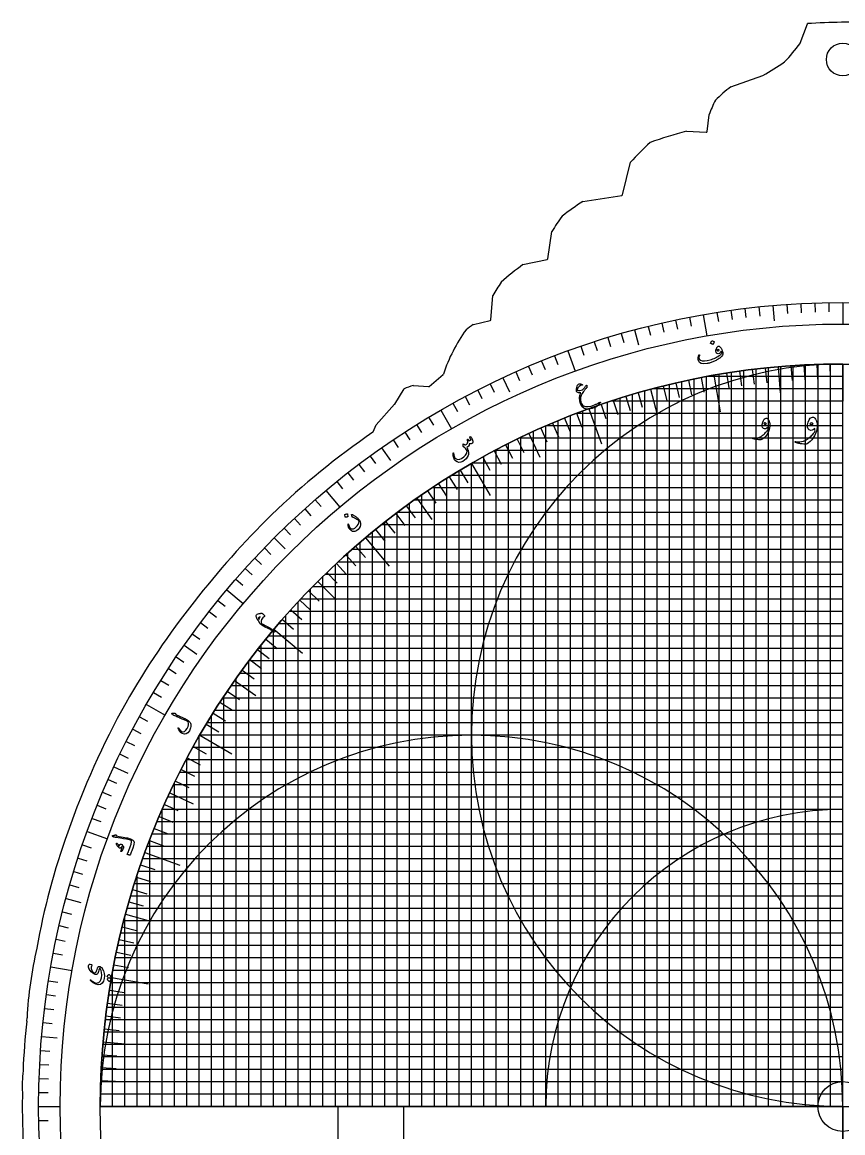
# Model space of a CAD drawing. Header units: millimetres. Extents: x -150 to 150, y -150 to 198.
# Drawn here: x -150 to 0, y -4.8 to 198.2 of the extents above; entities that cross this region are included whole.
import ezdxf

# ---------------------------------------------------------------- set-up
doc = ezdxf.new("R2010")
doc.units = ezdxf.units.MM
for name, color, linetype in [('CUT_INNER', 6, 'Continuous'), ('CUT_OUTER', 1, 'Continuous'), ('ENGRAVE', 7, 'Continuous'), ('ENGRAVE_FINE', 8, 'Continuous'), ('TEXT', 5, 'Continuous')]:
    doc.layers.add(name, color=color, linetype=linetype)

msp = doc.modelspace()

# ---------------------------------------------------------------- linework, layer by layer
at = {"layer": 'CUT_INNER'}
for centre, radius in [((0, 191.4179), 3), ((0, 0), 4.55)]:
    msp.add_circle(centre, radius, dxfattribs=at)
at = {"layer": 'CUT_OUTER'}
for points in [[(-7.7989, 194.3803), (-7.7904, 194.3951), (-7.7836, 194.4108), (-6.4708, 197.9755), (-6.4694, 197.9788)], [(-10.6365, 190.9794), (-10.6244, 190.9899)], [(-20.4614, 186.4454), (-20.4582, 186.4467), (-14.6146, 188.5206), (-14.5999, 188.5268)], [(-24.7936, 178.2658), (-24.4324, 181.3374), (-24.4318, 181.341)], [(-28.5915, 178.3154), (-28.5882, 178.3153), (-24.9501, 178.1335)], [(-40.2899, 166.6893), (-38.8028, 172.6392), (-38.8019, 172.6424)], [(-47.4989, 165.4574), (-47.4956, 165.458), (-40.412, 166.5775)], [(-53.9126, 154.974), (-53.1711, 159.9709), (-53.1703, 159.9749)], [(-58.4654, 153.9238), (-58.462, 153.9247), (-54.0304, 154.8491)], [(-64.317, 143.8236), (-63.9483, 148.249), (-63.9478, 148.2524)], [(-67.5404, 142.9588), (-67.5369, 142.9598), (-64.4321, 143.69)], [(-75.624, 131.6544), (-73.05, 133.8606)], [(-85.8656, 123.33), (-85.3156, 124.6147), (-85.3138, 124.6184), (-85.3113, 124.6216), (-81.9202, 128.3892), (-81.9111, 128.4004), (-81.9031, 128.4124), (-80.2115, 131.2317), (-80.2094, 131.2348)], [(-78.507, 131.8033), (-78.5034, 131.8033), (-75.7316, 131.6186)], [(-149.1847, 15.6182), (-149.1226, 16.1942)]]:
    msp.add_lwpolyline(points, dxfattribs=at)
for centre, radius, start, end in [((1.6532, 73.7217), 124.5223, 87.995395, 93.740041), ((-40.6512, 218.8857), 40.9852, 317.107009, 323.279755), ((-35.5354, 226.7869), 43.6135, 298.68696, 304.812917), ((5.5098, 153.6153), 41.8606, 128.346831, 133.486195), ((3.6613, 170.8672), 29.982, 154.050136, 159.553471), ((-10.2912, 108.5378), 72.1374, 104.695736, 110.207838), ((-24.9426, 178.2833), 0.15, 267.138728, 353.293266), ((2.818, 134.6146), 56.3767, 132.417234, 137.582289), ((-40.4355, 166.7257), 0.15, 278.980612, 345.967099), ((-21.0172, 123.5864), 49.5425, 122.311718, 127.651168), ((-26.513, 144.2613), 30.944, 143.167886, 149.482087), ((-54.061, 154.996), 0.15, 281.782659, 351.558997), ((-32.0702, 117.2469), 45.1874, 125.741369, 132.221023), ((-37.0074, 133.377), 30.7745, 145.718916, 151.094323), ((-58.2439, 128.5495), 17.148, 122.829056, 128.270195), ((-64.4664, 143.8361), 0.15, 283.234559, 355.237926), ((-44.1245, 124.2374), 30.4637, 144.304278, 161.481186), ((-73.1476, 133.9745), 0.15, 310.601295, 335.853108), ((-73.7541, 114.7367), 17.716, 105.562095, 111.369192), ((-75.7216, 131.7682), 0.15, 266.187936, 310.601295), ((-3.4617, 3.3979), 145.4902, 124.520907, 133.934673), ((-86.0035, 123.389), 0.15, 307.56724, 336.824907), ((9.5377, -7.8488), 162.6163, 134.483599, 141.9911), ((-1.4817, -0.0463), 149.1306, 141.746038, 150.336435), ((-3.7505, 2.5257), 145.8905, 150.773165, 160.957604), ((-26.6422, 7.9716), 122.4967, 159.871965, 170.140407), ((-77.0989, 12.5708), 72.1148, 166.874296, 177.119944), ((-0.148, 0.0132), 149.8514, 174.022566, 177.523568), ((0.0002, -0.0002), 149.9998, 179.017762, 3.164151), ((-124.0747, 3.7509), 25.9297, 173.940543, 182.607763)]:
    msp.add_arc(centre, radius, start, end, dxfattribs=at)
at = {"layer": 'ENGRAVE'}
for points in [[(-12.8119, 146.4406), (-12.5668, 143.6388)], [(0, 147), (0, 143.0625)], [(-25.5263, 144.7667), (-24.8425, 140.8891)], [(-38.0464, 141.9911), (-37.3185, 139.2744)], [(-50.277, 138.1348), (-48.9303, 134.4348)], [(-11.8314, 135.2334), (-11.4173, 130.5003)], [(-11.3125, 0), (-11.3125, 135.2778)], [(0, -135.75), (0, 135.75)], [(0, 0), (0, 135.75)], [(0, 135.75), (0, 128.9625)], [(0, 0), (0, 135.75)], [(-62.1249, 133.2272), (-60.9363, 130.6783)], [(-23.5727, 133.6877), (-22.3941, 127.0033)], [(-22.625, 0), (-22.625, 133.8513)], [(-35.1347, 131.1244), (-33.905, 126.5351)], [(-33.9375, 0), (-33.9375, 131.4394)], [(-45.25, 0), (-45.25, 127.9863)], [(-73.5, 127.3057), (-71.5312, 123.8958)], [(-46.4292, 127.5633), (-44.1078, 121.1851)], [(0, 124.4375), (-54.2528, 124.4375)], [(-57.3704, 123.0313), (-55.3625, 118.7252)], [(-56.5625, 0), (-56.5625, 123.4048)], [(-84.3157, 120.4154), (-82.7026, 118.1115)], [(-67.875, 0), (-67.875, 117.5629)], [(-67.875, 117.5629), (-64.4813, 111.6848)], [(-94.4898, 112.6085), (-91.9588, 109.5922)], [(0, 113.125), (-75.0386, 113.125)], [(-79.1875, 0), (-79.1875, 110.2606)], [(-77.863, 111.1999), (-75.1378, 107.3079)], [(-103.9447, 103.9447), (-101.956, 101.956)], [(-87.2584, 103.9905), (-82.8955, 98.791)], [(0, 101.8125), (-89.7902, 101.8125)], [(-90.5, 0), (-90.5, 101.1821)], [(-95.9897, 95.9897), (-92.6301, 92.6301)], [(-112.6085, 94.4898), (-109.5922, 91.9588)], [(-101.8125, 0), (-101.8125, 89.7902)], [(0, 90.5), (-101.1821, 90.5)], [(-103.9905, 87.2584), (-98.791, 82.8955)], [(-120.4154, 84.3157), (-118.1115, 82.7026)], [(-111.1999, 77.863), (-107.3079, 75.1378)], [(0, 79.1875), (-110.2606, 79.1875)], [(-127.3057, 73.5), (-123.8958, 71.5312)], [(-113.125, 0), (-113.125, 75.0386)], [(0, 67.875), (-117.5629, 67.875)], [(-117.5629, 67.875), (-111.6848, 64.4812)], [(-133.2272, 62.1249), (-130.6783, 60.9363)], [(-123.0313, 57.3704), (-118.7252, 55.3625)], [(0, 56.5625), (-123.4048, 56.5625)], [(-124.4375, 0), (-124.4375, 54.2528)], [(-138.1348, 50.277), (-134.4348, 48.9303)], [(0, 45.25), (-127.9863, 45.25)], [(-127.5633, 46.4292), (-121.1851, 44.1078)], [(-141.9911, 38.0464), (-139.2744, 37.3185)], [(-131.1244, 35.1347), (-126.5351, 33.905)], [(0, 33.9375), (-131.4394, 33.9375)], [(-144.7667, 25.5263), (-140.8891, 24.8425)], [(0, 22.625), (-133.8513, 22.625)], [(-133.6877, 23.5727), (-127.0033, 22.3941)], [(-146.4406, 12.8119), (-143.6388, 12.5668)], [(0, 11.3125), (-135.2778, 11.3125)], [(-135.2334, 11.8314), (-130.5003, 11.4173)], [(-147, 0), (-143.0625, 0)], [(-135.75, 0), (135.75, 0)], [(0, 0), (-135.75, 0)], [(-135.75, 0), (-128.9625, 0)], [(-92.31, 0), (-92.31, -92.31), (92.31, -92.31), (92.31, 0)], [(-92.31, 0), (-80.3097, 0)], [(-80.3097, 0), (-80.3097, -80.3097), (80.3097, -80.3097), (80.3097, 0)], [(0, 0), (0, -92.31)], [(0, 0), (135.75, 0)]]:
    msp.add_lwpolyline(points, dxfattribs=at)
for radius in [147, 147, 143.0625, 135.75, 135.75]:
    msp.add_circle((0, 0), radius, dxfattribs=at)
for centre, radius, start, end in [((0, 0), 135.75, 90, 180), ((0, 67.875), 67.875, 90, 270), ((0, 67.875), 67.875, 270, 90), ((-67.875, 0), 67.875, 0, 180), ((0, 0), 54.3112, 90, 180)]:
    msp.add_arc(centre, radius, start, end, dxfattribs=at)
at = {"layer": 'ENGRAVE_FINE'}
for points in [[(-10.2542, 146.6419), (-10.1365, 144.9585)], [(-7.6934, 146.7985), (-7.6051, 145.1134)], [(-5.1302, 146.9105), (-5.0713, 145.224)], [(-2.5655, 146.9776), (-2.5361, 145.2904)], [(-28.0489, 144.2992), (-27.7269, 142.6427)], [(-22.9959, 145.1902), (-22.7319, 143.5235)], [(-20.4584, 145.5694), (-20.2236, 143.8983)], [(-17.9148, 145.9043), (-17.7091, 144.2294)], [(-15.3657, 146.1947), (-15.1893, 144.5165)], [(-35.5625, 142.6335), (-35.1543, 140.9961)], [(-33.0678, 143.2324), (-32.6882, 141.5882)], [(-30.563, 143.7877), (-30.2122, 142.1371)], [(-42.9786, 140.5768), (-42.4853, 138.963)], [(-40.5187, 141.3055), (-40.0536, 139.6833)], [(-47.8585, 138.9912), (-47.3091, 137.3957)], [(-45.4255, 139.8053), (-44.904, 138.2004)], [(-55.0672, 136.296), (-54.435, 134.7314)], [(-52.6801, 137.2363), (-52.0753, 135.6609)], [(-59.7903, 134.2912), (-59.1039, 132.7496)], [(-57.4375, 135.3142), (-56.7781, 133.7609)], [(-21.236, 134.0787), (-20.8113, 131.3971)], [(-20.3625, 0), (-20.3625, 134.2141)], [(-18.8927, 134.4289), (-18.5149, 131.7403)], [(-18.1, 0), (-18.1, 134.5379)], [(-16.5438, 134.7381), (-16.2129, 132.0434)], [(-15.8375, 0), (-15.8375, 134.823)], [(-14.1897, 135.0063), (-13.9059, 132.3062)], [(-13.575, 0), (-13.575, 135.0695)], [(-9.4694, 135.4193), (-9.2801, 132.7109)], [(-9.05, 0), (-9.05, 135.448)], [(-7.1046, 135.564), (-6.9625, 132.8527)], [(-6.7875, 0), (-6.7875, 135.5802)], [(-4.7376, 135.6673), (-4.6429, 132.954)], [(-4.525, 0), (-4.525, 135.6746)], [(-2.3692, 135.7293), (-2.3218, 133.0147)], [(-2.2625, 0), (-2.2625, 135.7311)], [(-64.4406, 132.1227), (-63.7008, 130.606)], [(-31.675, 0), (-31.675, 132.0029)], [(-30.5371, 132.2707), (-29.9264, 129.6253)], [(-29.4125, 0), (-29.4125, 132.5253)], [(-28.224, 132.7835), (-27.6595, 130.1279)], [(-27.15, 0), (-27.15, 133.0073)], [(-25.9023, 133.2559), (-25.3843, 130.5908)], [(-24.8875, 0), (-24.8875, 133.4491)], [(0, 133.4875), (-24.681, 133.4875)], [(-66.7366, 130.978), (-65.9705, 129.4744)], [(-38.4625, 0), (-38.4625, 130.1872)], [(-37.4178, 130.4913), (-36.6694, 127.8814)], [(-36.2, 0), (-36.2, 130.8343)], [(0, 131.225), (-34.7572, 131.225)], [(-32.8409, 131.7176), (-32.1841, 129.0833)], [(-71.267, 128.5691), (-70.4489, 127.0932)], [(-69.0123, 129.7933), (-68.2201, 128.3033)], [(-44.1959, 128.3541), (-43.312, 125.7871)], [(-42.9875, 0), (-42.9875, 128.7639)], [(0, 128.9625), (-42.3879, 128.9625)], [(-41.9491, 129.1059), (-41.1101, 126.5238)], [(-40.725, 0), (-40.725, 129.4972)], [(-39.6895, 129.8184), (-38.8957, 127.222)], [(-75.7106, 126.0036), (-74.8415, 124.5571)], [(-49.775, 0), (-49.775, 126.2953)], [(0, 126.7), (-48.7357, 126.7)], [(-48.6484, 126.7335), (-47.6755, 124.1989)], [(-47.5125, 0), (-47.5125, 127.1638)], [(-77.8981, 124.6631), (-77.0039, 123.232)], [(-55.2145, 124.0138), (-54.1102, 121.5335)], [(-54.3, 0), (-54.3, 124.4169)], [(-53.0418, 124.9585), (-51.9809, 122.4594)], [(-52.0375, 0), (-52.0375, 125.3801)], [(-50.8528, 125.8652), (-49.8358, 123.3479)], [(-82.2014, 121.8685), (-81.2577, 120.4695)], [(-80.0619, 123.2846), (-79.1429, 121.8693)], [(-59.5089, 122.0113), (-58.3187, 119.5711)], [(0, 122.175), (-59.1721, 122.175)], [(-58.825, 0), (-58.825, 122.3425)], [(-63.7308, 119.8601), (-62.4561, 117.4629)], [(0, 119.9125), (-63.6322, 119.9125)], [(-63.35, 0), (-63.35, 120.0618)], [(-61.6292, 120.9541), (-60.3966, 118.5351)], [(-61.0875, 0), (-61.0875, 121.2286)], [(-86.4044, 118.9255), (-85.4125, 117.5603)], [(-65.8129, 118.7296), (-64.4966, 116.355)], [(-65.6125, 0), (-65.6125, 118.8405)], [(-90.5022, 115.8376), (-89.4633, 114.5078)], [(-88.4668, 117.3994), (-87.4512, 116.0517)], [(-70.1375, 0), (-70.1375, 116.2273)], [(-69.9164, 116.3605), (-68.5181, 114.0333)], [(0, 117.65), (-67.724, 117.65)], [(-92.5101, 114.2405), (-91.4481, 112.929)], [(-73.9347, 113.8495), (-72.4561, 111.5725)], [(-72.4, 0), (-72.4, 114.8316)], [(-71.9365, 115.1225), (-70.4978, 112.8201)], [(0, 115.3875), (-71.5107, 115.3875)], [(-76.925, 0), (-76.925, 111.8508)], [(-75.9104, 112.5419), (-74.3922, 110.291)], [(-74.6625, 0), (-74.6625, 113.3736)], [(-96.4407, 110.9423), (-95.3336, 109.6687)], [(-79.7918, 109.8241), (-78.196, 107.6276)], [(0, 110.8625), (-78.3426, 110.8625)], [(-98.3622, 109.2423), (-97.233, 107.9882)], [(-81.6964, 108.4148), (-80.0625, 106.2465)], [(-81.45, 0), (-81.45, 108.6)], [(0, 108.6), (-81.45, 108.6)], [(-102.1148, 105.743), (-100.9425, 104.5291)], [(-100.2538, 107.509), (-99.1029, 106.2748)], [(0, 106.3375), (-84.3825, 106.3375)], [(-83.7125, 0), (-83.7125, 106.8657)], [(-83.576, 106.9725), (-81.9045, 104.833)], [(0, 104.075), (-87.1577, 104.075)], [(-85.975, 0), (-85.975, 105.0541)], [(-85.4302, 105.4976), (-83.7216, 103.3876)], [(-105.743, 102.1148), (-104.5291, 100.9425)], [(-89.06, 102.4518), (-87.2788, 100.4028)], [(-88.2375, 0), (-88.2375, 103.1611)], [(-107.509, 100.2538), (-106.2748, 99.1029)], [(0, 99.55), (-92.2923, 99.55)], [(-90.8345, 100.8819), (-89.0178, 98.8643)], [(-109.2423, 98.3622), (-107.9882, 97.233)], [(-94.2999, 97.6504), (-92.4139, 95.6974)], [(-92.7625, 0), (-92.7625, 99.112)], [(-92.5813, 99.2813), (-90.7297, 97.2956)], [(-110.9423, 96.4407), (-109.6687, 95.3336)], [(-95.025, 0), (-95.025, 96.9449)], [(0, 97.2875), (-94.6742, 97.2875)], [(-97.6504, 94.2999), (-95.6974, 92.4139)], [(-97.2875, 0), (-97.2875, 94.6742)], [(0, 95.025), (-96.9449, 95.025)], [(-114.2405, 92.5101), (-112.929, 91.4481)], [(-99.55, 0), (-99.55, 92.2923)], [(-99.2813, 92.5813), (-97.2956, 90.7297)], [(0, 92.7625), (-99.112, 92.7625)], [(-115.8376, 90.5022), (-114.5078, 89.4633)], [(-100.8819, 90.8345), (-98.8643, 89.0178)], [(-117.3994, 88.4668), (-116.0517, 87.4512)], [(0, 88.2375), (-103.1611, 88.2375)], [(-102.4518, 89.06), (-100.4028, 87.2788)], [(-118.9255, 86.4044), (-117.5603, 85.4125)], [(-105.4976, 85.4302), (-103.3876, 83.7216)], [(0, 85.975), (-105.0541, 85.975)], [(-104.075, 0), (-104.075, 87.1577)], [(-106.9725, 83.576), (-104.833, 81.9045)], [(0, 83.7125), (-106.8657, 83.7125)], [(-106.3375, 0), (-106.3375, 84.3825)], [(-121.8685, 82.2014), (-120.4695, 81.2577)], [(0, 81.45), (-108.6, 81.45)], [(-108.6, 0), (-108.6, 81.45)], [(-108.4148, 81.6964), (-106.2465, 80.0625)], [(-123.2846, 80.0619), (-121.8693, 79.1429)], [(-109.8241, 79.7918), (-107.6276, 78.196)], [(-124.6631, 77.8981), (-123.232, 77.0039)], [(-110.8625, 0), (-110.8625, 78.3426)], [(-126.0036, 75.7106), (-124.5571, 74.8415)], [(-112.5419, 75.9104), (-110.291, 74.3922)], [(0, 76.925), (-111.8508, 76.925)], [(-113.8495, 73.9347), (-111.5725, 72.4561)], [(0, 74.6625), (-113.3736, 74.6625)], [(-128.5691, 71.267), (-127.0932, 70.4489)], [(-115.3875, 0), (-115.3875, 71.5107)], [(-115.1225, 71.9365), (-112.8201, 70.4978)], [(0, 72.4), (-114.8316, 72.4)], [(-116.3605, 69.9164), (-114.0333, 68.5181)], [(0, 70.1375), (-116.2273, 70.1375)], [(-129.7933, 69.0123), (-128.3033, 68.2201)], [(-117.65, 0), (-117.65, 67.724)], [(-130.978, 66.7366), (-129.4744, 65.9705)], [(0, 65.6125), (-118.8405, 65.6125)], [(-118.7296, 65.8129), (-116.355, 64.4966)], [(-132.1227, 64.4406), (-130.606, 63.7008)], [(0, 63.35), (-120.0618, 63.35)], [(-119.9125, 0), (-119.9125, 63.6322)], [(-119.8601, 63.7308), (-117.4629, 62.4561)], [(0, 61.0875), (-121.2286, 61.0875)], [(-120.9541, 61.6292), (-118.5351, 60.3966)], [(-134.2912, 59.7903), (-132.7496, 59.1039)], [(-122.175, 0), (-122.175, 59.1721)], [(-122.0113, 59.5089), (-119.5711, 58.3187)], [(-135.3142, 57.4375), (-133.7609, 56.7781)], [(0, 58.825), (-122.3425, 58.825)], [(-136.296, 55.0672), (-134.7314, 54.435)], [(-124.0138, 55.2145), (-121.5335, 54.1102)], [(-124.9585, 53.0418), (-122.4594, 51.9809)], [(0, 54.3), (-124.4169, 54.3)], [(-137.2363, 52.6801), (-135.6609, 52.0753)], [(-125.8652, 50.8528), (-123.3479, 49.8358)], [(0, 52.0375), (-125.3801, 52.0375)], [(-126.7, 0), (-126.7, 48.7357)], [(0, 49.775), (-126.2953, 49.775)], [(-138.9912, 47.8585), (-137.3957, 47.3091)], [(0, 47.5125), (-127.1638, 47.5125)], [(-126.7335, 48.6484), (-124.1989, 47.6755)], [(-139.8053, 45.4255), (-138.2004, 44.904)], [(-140.5768, 42.9786), (-138.963, 42.4853)], [(0, 42.9875), (-128.7639, 42.9875)], [(-128.3541, 44.1959), (-125.7871, 43.312)], [(0, 40.725), (-129.4972, 40.725)], [(-129.1059, 41.9491), (-126.5238, 41.1101)], [(-128.9625, 0), (-128.9625, 42.3879)], [(-141.3055, 40.5187), (-139.6833, 40.0536)], [(-129.8184, 39.6895), (-127.222, 38.8957)], [(-130.4913, 37.4178), (-127.8814, 36.6694)], [(0, 38.4625), (-130.1872, 38.4625)], [(-142.6335, 35.5625), (-140.9961, 35.1543)], [(-131.225, 0), (-131.225, 34.7572)], [(0, 36.2), (-130.8343, 36.2)], [(-143.2324, 33.0678), (-141.5882, 32.6882)], [(-131.7176, 32.8409), (-129.0833, 32.1841)], [(-143.7877, 30.563), (-142.1371, 30.2122)], [(-132.2707, 30.5371), (-129.6253, 29.9264)], [(0, 31.675), (-132.0029, 31.675)], [(0, 29.4125), (-132.5253, 29.4125)], [(-144.2992, 28.0489), (-142.6427, 27.7269)], [(0, 27.15), (-133.0073, 27.15)], [(-132.7835, 28.224), (-130.1279, 27.6595)], [(-133.4875, 0), (-133.4875, 24.681)], [(0, 24.8875), (-133.4491, 24.8875)], [(-133.2559, 25.9023), (-130.5908, 25.3843)], [(-145.1902, 22.9959), (-143.5235, 22.7319)], [(-145.5694, 20.4584), (-143.8983, 20.2236)], [(0, 20.3625), (-134.2141, 20.3625)], [(-134.0787, 21.236), (-131.3971, 20.8113)], [(-134.4289, 18.8927), (-131.7403, 18.5149)], [(-145.9043, 17.9148), (-144.2294, 17.7091)], [(-134.7381, 16.5438), (-132.0434, 16.2129)], [(0, 18.1), (-134.5379, 18.1)], [(-146.1947, 15.3657), (-144.5165, 15.1893)], [(0, 15.8375), (-134.823, 15.8375)], [(0, 13.575), (-135.0695, 13.575)], [(-135.0063, 14.1897), (-132.3062, 13.9059)], [(-146.6419, 10.2542), (-144.9585, 10.1365)], [(0, 9.05), (-135.448, 9.05)], [(-135.4193, 9.4694), (-132.7109, 9.2801)], [(-146.7985, 7.6934), (-145.1134, 7.6051)], [(0, 6.7875), (-135.5802, 6.7875)], [(-135.564, 7.1046), (-132.8527, 6.9625)], [(-146.9105, 5.1302), (-145.224, 5.0713)], [(0, 4.525), (-135.6746, 4.525)], [(-135.6673, 4.7376), (-132.954, 4.6429)], [(-146.9776, 2.5655), (-145.2904, 2.5361)], [(0, 2.2625), (-135.7311, 2.2625)], [(-135.7293, 2.3692), (-133.0147, 2.3218)], [(-146.9776, -2.5655), (-145.2904, -2.5361)]]:
    msp.add_lwpolyline(points, dxfattribs=at)
at = {"layer": 'TEXT'}
for points in [[(-22.8111, 138.9889), (-22.7044, 139.0143), (-22.5905, 138.9906), (-22.4693, 138.918), (-22.3411, 138.7963), (-22.2179, 138.6308), (-22.1116, 138.4269), (-22.0222, 138.1846), (-21.9496, 137.904), (-21.9301, 137.8011), (-21.9218, 137.704), (-21.9248, 137.6126), (-21.939, 137.527), (-22.0088, 137.3495), (-22.1262, 137.1718), (-22.2912, 136.9937), (-22.5036, 136.8151), (-22.6256, 136.7283), (-22.7524, 136.6442), (-22.8839, 136.563), (-23.0202, 136.4846), (-23.1617, 136.409), (-23.3087, 136.336), (-23.4611, 136.2657), (-23.619, 136.198), (-23.7781, 136.134), (-23.9342, 136.0749), (-24.0874, 136.0205), (-24.2376, 135.9709), (-24.3852, 135.9265), (-24.5307, 135.8874), (-24.674, 135.8537), (-24.8153, 135.8254), (-25.415, 135.7644), (-25.8785, 135.8379), (-26.2064, 136.0471), (-26.3988, 136.3932), (-26.4191, 136.4783), (-26.433, 136.5771), (-26.4406, 136.6894), (-26.4418, 136.8155), (-26.4313, 136.9562), (-26.406, 137.0956), (-26.3657, 137.2337), (-26.3105, 137.3705), (-26.3015, 137.3867), (-26.2897, 137.3993), (-26.2751, 137.4083), (-26.2577, 137.4137), (-26.2402, 137.4147), (-26.2252, 137.4103), (-26.2126, 137.4006), (-26.2025, 137.3857), (-26.1957, 137.3683), (-26.1932, 137.3516), (-26.195, 137.3354), (-26.201, 137.3197), (-26.2911, 137.0094), (-26.2927, 136.7587), (-26.2064, 136.5676), (-26.0324, 136.4361), (-25.6845, 136.3303), (-25.2696, 136.3066), (-24.7872, 136.3641), (-24.2363, 136.5023), (-23.9977, 136.5809), (-23.7607, 136.6712), (-23.5251, 136.7731), (-23.291, 136.8867), (-23.0586, 137.0119), (-22.8281, 137.1487), (-22.5995, 137.2971), (-22.3728, 137.4571), (-22.2538, 137.5536), (-22.1677, 137.6509), (-22.1147, 137.7489), (-22.0948, 137.8478), (-22.1239, 137.909), (-22.1629, 137.9631), (-22.2118, 138.0102), (-22.2707, 138.0501), (-22.2771, 138.0515), (-22.2839, 138.0466), (-22.2911, 138.0355), (-22.2986, 138.0181), (-22.3558, 137.8819), (-22.4273, 137.7749), (-22.5131, 137.6971), (-22.6131, 137.6484), (-22.805, 137.614), (-22.9625, 137.6455), (-23.0856, 137.7431), (-23.1745, 137.9067), (-23.1992, 138.0602), (-23.1792, 138.2563), (-23.1142, 138.4948), (-23.0038, 138.7759), (-22.966, 138.847), (-22.9212, 138.9062), (-22.8696, 138.9535), (-22.8111, 138.9889)], [(-23.9646, 139.9714), (-23.9589, 139.9793), (-23.95, 139.9849), (-23.938, 139.9883), (-23.9228, 139.9896), (-23.8096, 139.9656), (-23.7011, 139.9311), (-23.5971, 139.8861), (-23.4978, 139.8307), (-23.4875, 139.8215), (-23.482, 139.8114), (-23.4812, 139.8005), (-23.4852, 139.7889), (-23.6721, 139.3396), (-23.6799, 139.3283), (-23.6917, 139.3239), (-23.7075, 139.3264), (-23.7273, 139.3357), (-23.7443, 139.3438), (-23.7712, 139.3557), (-23.8077, 139.3715), (-23.854, 139.391), (-23.9108, 139.4143), (-23.9786, 139.4411), (-24.0576, 139.4715), (-24.1478, 139.5055), (-24.16, 139.5116), (-24.1668, 139.5187), (-24.1682, 139.5267), (-24.1642, 139.5356)], [(-22.6281, 138.2446), (-22.6122, 138.2719), (-22.6104, 138.2969), (-22.6228, 138.3196), (-22.6493, 138.3399), (-22.7504, 138.3831), (-22.8336, 138.3838), (-22.8987, 138.3421), (-22.9457, 138.2581), (-22.9496, 138.2341), (-22.948, 138.2138), (-22.9407, 138.1971), (-22.9279, 138.1842), (-22.8447, 138.1492), (-22.767, 138.1476), (-22.6949, 138.1794), (-22.6281, 138.2446)], [(-48.3622, 132.0254), (-48.2895, 132.0766), (-48.2012, 132.1074), (-48.0975, 132.1178), (-47.9784, 132.1077), (-47.9153, 132.0959), (-47.8563, 132.0821), (-47.8014, 132.0665), (-47.7505, 132.0491), (-47.7039, 132.0301), (-47.6615, 132.01), (-47.6235, 131.9886), (-47.5897, 131.966), (-47.5638, 131.9415), (-47.5633, 131.9208), (-47.5881, 131.904), (-47.6381, 131.8909), (-47.9527, 131.7999), (-48.213, 131.6299), (-48.4185, 131.3812), (-48.5688, 131.0541), (-48.5698, 131.0361), (-48.5634, 131.02), (-48.5499, 131.0059), (-48.529, 130.9937), (-48.2914, 130.9234), (-48.0561, 130.9053), (-47.8228, 130.9395), (-47.5913, 131.026), (-47.5525, 131.0494), (-47.5058, 131.0887), (-47.451, 131.1439), (-47.3882, 131.2149), (-47.2769, 131.3529), (-47.1783, 131.4747), (-47.0926, 131.5803), (-47.0197, 131.6696), (-46.9598, 131.7428), (-46.9128, 131.7998), (-46.8789, 131.8406), (-46.858, 131.8653), (-46.8247, 131.8905), (-46.8007, 131.8871), (-46.7861, 131.8552), (-46.781, 131.7949), (-46.785, 131.6303), (-46.795, 131.5052), (-46.8111, 131.4197), (-46.8333, 131.3737), (-46.9208, 131.2861), (-47.0114, 131.1884), (-47.1051, 131.0805), (-47.2019, 130.9623), (-47.3016, 130.834), (-47.4043, 130.6954), (-47.5098, 130.5466), (-47.6183, 130.3875), (-47.8165, 130.018), (-47.926, 129.6292), (-47.947, 129.2216), (-47.8801, 128.7952), (-47.8036, 128.5779), (-47.6952, 128.3898), (-47.5552, 128.2308), (-47.3835, 128.1008), (-47.0285, 127.9724), (-46.5731, 127.9623), (-46.0165, 128.0692), (-45.3576, 128.2918), (-45.2585, 128.334), (-45.1524, 128.3814), (-45.0394, 128.4341), (-44.9194, 128.4919), (-44.7928, 128.5551), (-44.66, 128.6238), (-44.521, 128.6982), (-44.3758, 128.778), (-44.3502, 128.7901), (-44.3299, 128.7953), (-44.3149, 128.7936), (-44.3053, 128.7851), (-44.3122, 128.7247), (-44.3844, 128.6117), (-44.5215, 128.446), (-44.7232, 128.2274), (-44.8483, 128.1023), (-44.9609, 128.0021), (-45.0612, 127.927), (-45.1493, 127.8769), (-45.4895, 127.7261), (-45.8051, 127.6089), (-46.0965, 127.5255), (-46.3638, 127.4762), (-46.9057, 127.4839), (-47.347, 127.6505), (-47.6881, 127.9772), (-47.9283, 128.465), (-48.0697, 129.0185), (-48.1128, 129.5369), (-48.0569, 130.0203), (-47.9015, 130.4685), (-48.1152, 130.483), (-48.2953, 130.511), (-48.4417, 130.5529), (-48.5542, 130.6086), (-48.5891, 130.6351), (-48.6181, 130.6673), (-48.6413, 130.7053), (-48.6586, 130.7491), (-48.6853, 130.8743), (-48.7, 130.9968), (-48.7027, 131.1164), (-48.6934, 131.2333), (-48.6453, 131.4794), (-48.574, 131.6935), (-48.4796, 131.8756), (-48.3622, 132.0254)], [(-6.3, 125.1249), (-6.1234, 125.535), (-5.9323, 125.8265), (-5.7266, 125.9995), (-5.5065, 126.054), (-5.3685, 126.0298), (-5.2355, 125.9572), (-5.1073, 125.8362), (-4.9839, 125.6669), (-4.9246, 125.5689), (-4.8726, 125.4685), (-4.8278, 125.3656), (-4.7903, 125.2604), (-4.7583, 125.1521), (-4.7298, 125.0402), (-4.705, 124.9247), (-4.6839, 124.8056), (-4.6639, 124.54), (-4.6815, 124.2273), (-4.7365, 123.8675), (-4.829, 123.4604), (-4.9657, 123.0388), (-5.1532, 122.6354), (-5.3915, 122.2501), (-5.6806, 121.883), (-5.9837, 121.563), (-6.254, 121.329), (-6.4917, 121.1808), (-6.6968, 121.1185), (-6.906, 121.1076), (-7.1468, 121.1136), (-7.419, 121.1366), (-7.7226, 121.1765), (-7.8765, 121.2016), (-8.019, 121.2285), (-8.1499, 121.2573), (-8.2694, 121.2878), (-8.3779, 121.319), (-8.4762, 121.3495), (-8.5642, 121.3795), (-8.6419, 121.4088), (-8.6879, 121.4342), (-8.7194, 121.462), (-8.7363, 121.4923), (-8.7387, 121.5249), (-8.7236, 121.5576), (-8.6976, 121.5781), (-8.6607, 121.5866), (-8.6129, 121.583), (-8.2397, 121.5467), (-7.875, 121.5443), (-7.5187, 121.5757), (-7.171, 121.641), (-7.0636, 121.6743), (-6.9448, 121.7257), (-6.8144, 121.7953), (-6.6726, 121.883), (-6.5193, 121.9888), (-6.3544, 122.1128), (-6.1781, 122.255), (-5.9903, 122.4152), (-5.8065, 122.581), (-5.6419, 122.7394), (-5.4968, 122.8906), (-5.371, 123.0346), (-5.2651, 123.1719), (-5.1798, 123.3031), (-5.1151, 123.4283), (-5.071, 123.5475), (-5.0964, 123.7277), (-5.1242, 123.862), (-5.1544, 123.9503), (-5.1871, 123.9927), (-5.3837, 123.761), (-5.6056, 123.637), (-5.853, 123.6207), (-6.1258, 123.712), (-6.3508, 123.9092), (-6.4548, 124.2104), (-6.4379, 124.6156), (-6.3, 125.1249)], [(-14.64, 125.1094), (-14.4987, 125.4375), (-14.3458, 125.6707), (-14.1813, 125.8091), (-14.0052, 125.8527), (-13.8948, 125.8333), (-13.7884, 125.7752), (-13.6858, 125.6785), (-13.5871, 125.543), (-13.5397, 125.4646), (-13.4981, 125.3843), (-13.4623, 125.302), (-13.4323, 125.2178), (-13.4066, 125.1312), (-13.3839, 125.0417), (-13.364, 124.9493), (-13.3471, 124.854), (-13.3311, 124.6415), (-13.3452, 124.3914), (-13.3892, 124.1035), (-13.4632, 123.7778), (-13.5726, 123.4406), (-13.7226, 123.1178), (-13.9132, 122.8096), (-14.1445, 122.5159), (-14.3869, 122.2599), (-14.6032, 122.0727), (-14.7934, 121.9541), (-14.9574, 121.9043), (-15.1248, 121.8956), (-15.3174, 121.9004), (-15.5352, 121.9188), (-15.7781, 121.9507), (-15.9012, 121.9708), (-16.0152, 121.9923), (-16.1199, 122.0153), (-16.2155, 122.0398), (-16.3023, 122.0647), (-16.381, 122.0891), (-16.4514, 122.1131), (-16.5135, 122.1365), (-16.5503, 122.1569), (-16.5755, 122.1791), (-16.589, 122.2033), (-16.591, 122.2294), (-16.5789, 122.2556), (-16.5581, 122.272), (-16.5285, 122.2788), (-16.4903, 122.2759), (-16.1918, 122.2469), (-15.9, 122.2449), (-15.615, 122.2701), (-15.3368, 122.3223), (-15.2509, 122.349), (-15.1558, 122.3901), (-15.0515, 122.4457), (-14.9381, 122.5159), (-14.8154, 122.6006), (-14.6835, 122.6998), (-14.5425, 122.8135), (-14.3923, 122.9417), (-14.2452, 123.0743), (-14.1135, 123.201), (-13.9974, 123.322), (-13.8968, 123.4372), (-13.8121, 123.547), (-13.7439, 123.652), (-13.6921, 123.7522), (-13.6568, 123.8475), (-13.6771, 123.9917), (-13.6994, 124.0991), (-13.7235, 124.1698), (-13.7497, 124.2036), (-13.9069, 124.0183), (-14.0845, 123.9191), (-14.2824, 123.906), (-14.5006, 123.9791), (-14.6806, 124.1369), (-14.7639, 124.3778), (-14.7503, 124.702), (-14.64, 125.1094)], [(-13.9355, 124.823), (-14.0497, 124.9614), (-14.1677, 125.0127), (-14.2897, 124.9769), (-14.4155, 124.854), (-14.3129, 124.7707), (-14.1987, 124.7378), (-14.0729, 124.7552), (-13.9355, 124.823)], [(-5.4194, 124.7669), (-5.5621, 124.9398), (-5.7097, 125.004), (-5.8621, 124.9592), (-6.0194, 124.8056), (-5.8911, 124.7015), (-5.7484, 124.6604), (-5.5911, 124.6822), (-5.4194, 124.7669)], [(-68.1577, 122.3851), (-68.1609, 122.4105), (-68.1584, 122.4312), (-68.1503, 122.4474), (-68.1364, 122.459), (-68.1151, 122.4677), (-68.0942, 122.4701), (-68.0736, 122.466), (-68.0533, 122.4556), (-67.9933, 122.4115), (-67.9331, 122.3488), (-67.8729, 122.2676), (-67.8124, 122.1678), (-67.7305, 121.9956), (-67.6738, 121.8202), (-67.6424, 121.6416), (-67.6362, 121.4598), (-67.6421, 121.4119), (-67.6546, 121.3704), (-67.6737, 121.3353), (-67.6995, 121.3066), (-67.8108, 121.2347), (-67.9465, 121.1855), (-68.1066, 121.1589), (-68.2911, 121.1549), (-68.3181, 120.9239), (-68.3975, 120.7354), (-68.5293, 120.5893), (-68.7138, 120.4854), (-68.6632, 120.3827), (-68.6174, 120.2823), (-68.5764, 120.1842), (-68.5402, 120.0885), (-68.5084, 119.9945), (-68.4807, 119.9016), (-68.4572, 119.81), (-68.4378, 119.7194), (-68.4152, 119.5489), (-68.4184, 119.3777), (-68.4471, 119.2058), (-68.5015, 119.0332), (-68.6659, 118.6958), (-68.8761, 118.4032), (-69.1323, 118.1549), (-69.4348, 117.9507), (-69.8168, 117.7907), (-70.1714, 117.7521), (-70.4992, 117.8353), (-70.8005, 118.0406), (-70.8796, 118.1321), (-70.955, 118.2512), (-71.0265, 118.3979), (-71.0942, 118.5722), (-71.1544, 118.7715), (-71.2006, 118.9886), (-71.2328, 119.2235), (-71.2508, 119.4762), (-71.2503, 119.4931), (-71.2459, 119.5075), (-71.2376, 119.5196), (-71.2256, 119.5291), (-71.2118, 119.5357), (-71.1984, 119.539), (-71.1853, 119.5389), (-71.1726, 119.5354), (-71.1602, 119.5266), (-71.151, 119.5151), (-71.145, 119.501), (-71.1421, 119.4842), (-71.1122, 119.1515), (-71.0652, 118.8911), (-71.0015, 118.7031), (-70.9213, 118.5873), (-70.6458, 118.3909), (-70.3473, 118.3065), (-70.0255, 118.3339), (-69.68, 118.4729), (-69.2527, 118.7616), (-68.942, 119.0949), (-68.7479, 119.4736), (-68.6703, 119.8986), (-68.7793, 120.0867), (-68.9242, 120.2684), (-69.1051, 120.4434), (-69.3223, 120.6116), (-69.3466, 120.6274), (-69.3642, 120.6438), (-69.3752, 120.6609), (-69.3796, 120.6787), (-69.3845, 120.7457), (-69.3886, 120.8087), (-69.3921, 120.8678), (-69.3948, 120.9231), (-69.3965, 120.9738), (-69.3969, 121.0195), (-69.3959, 121.0601), (-69.3935, 121.0956), (-69.39, 121.1121), (-69.3822, 121.1224), (-69.3702, 121.1266), (-69.3538, 121.1246), (-69.3442, 121.1216), (-69.3302, 121.1163), (-69.3118, 121.1088), (-69.2891, 121.0992), (-69.2626, 121.0871), (-69.2329, 121.0721), (-69.2, 121.0542), (-69.1639, 121.0335), (-69.0925, 120.9947), (-69.0364, 120.969), (-68.9957, 120.9563), (-68.9702, 120.9568), (-68.8418, 121.0163), (-68.7311, 121.1069), (-68.6379, 121.2286), (-68.5622, 121.3815), (-68.5489, 121.4622), (-68.5561, 121.5779), (-68.5837, 121.7287), (-68.6318, 121.9147), (-68.6363, 121.9324), (-68.6359, 121.9497), (-68.6306, 121.9667), (-68.6204, 121.9833), (-68.6094, 121.9965), (-68.597, 122.0058), (-68.5833, 122.0112), (-68.5681, 122.0127), (-68.5334, 121.9933), (-68.4954, 121.9417), (-68.4541, 121.8577), (-68.4094, 121.7413), (-68.2808, 121.7366), (-68.157, 121.7555), (-68.038, 121.798), (-67.9236, 121.8642), (-67.9444, 121.898), (-67.9645, 121.9236), (-67.9839, 121.941), (-68.0028, 121.9503), (-68.0225, 121.9579), (-68.0376, 121.9681), (-68.0479, 121.981), (-68.0534, 121.9965)], [(-91.044, 108.2192), (-91.0431, 108.2288), (-91.0383, 108.2381), (-91.0297, 108.2472), (-91.0173, 108.2559), (-90.9078, 108.2921), (-90.797, 108.3169), (-90.6849, 108.3304), (-90.5715, 108.3326), (-90.558, 108.3298), (-90.5481, 108.3239), (-90.542, 108.3149), (-90.5395, 108.3028), (-90.4729, 107.8214), (-90.4739, 107.8077), (-90.4818, 107.7979), (-90.4966, 107.7921), (-90.5184, 107.7903), (-90.5371, 107.7887), (-90.5662, 107.7855), (-90.6056, 107.7807), (-90.6553, 107.7743), (-90.7159, 107.7658), (-90.7878, 107.7548), (-90.8711, 107.7413), (-90.9658, 107.7252), (-90.9794, 107.7244), (-90.9889, 107.727), (-90.9941, 107.7332), (-90.9951, 107.743)], [(-89.743, 108.2467), (-89.6493, 108.2055), (-89.5541, 108.1603), (-89.4575, 108.1111), (-89.3593, 108.0578), (-89.2597, 107.9995), (-89.1589, 107.9352), (-89.0567, 107.8649), (-88.9532, 107.7888), (-88.8534, 107.7101), (-88.7591, 107.6283), (-88.6702, 107.5434), (-88.5866, 107.4554), (-88.5082, 107.364), (-88.4347, 107.2689), (-88.3661, 107.1703), (-88.3024, 107.0681), (-88.2429, 106.9546), (-88.1968, 106.8425), (-88.1639, 106.7318), (-88.1443, 106.6223), (-88.1465, 106.3342), (-88.2264, 106.0491), (-88.3838, 105.7666), (-88.6186, 105.4863), (-88.8136, 105.3138), (-89.0103, 105.1932), (-89.2091, 105.1247), (-89.4101, 105.1081), (-89.602, 105.1432), (-89.7815, 105.2225), (-89.9486, 105.3461), (-90.1033, 105.5143), (-90.2369, 105.7182), (-90.338, 105.9374), (-90.4064, 106.1719), (-90.4419, 106.4218), (-90.4414, 106.4543), (-90.4343, 106.478), (-90.4208, 106.4931), (-90.4007, 106.4994), (-90.376, 106.4982), (-90.3568, 106.4834), (-90.343, 106.4551), (-90.3347, 106.4133), (-90.2633, 106.1216), (-90.1569, 105.8941), (-90.016, 105.7307), (-89.8408, 105.6311), (-89.6466, 105.597), (-89.441, 105.6292), (-89.2239, 105.7276), (-88.9948, 105.8922), (-88.7559, 106.1362), (-88.5808, 106.3992), (-88.4695, 106.6815), (-88.4218, 106.9835), (-88.4227, 106.992), (-88.4268, 107.0023), (-88.4341, 107.0143), (-88.4446, 107.028), (-88.5371, 107.1277), (-88.66, 107.2313), (-88.8135, 107.3387), (-88.9975, 107.4497), (-89.0935, 107.5028), (-89.184, 107.5512), (-89.2689, 107.5949), (-89.3483, 107.6341), (-89.4221, 107.6681), (-89.4905, 107.6965), (-89.5534, 107.7193), (-89.6108, 107.7366), (-89.6395, 107.7466), (-89.6617, 107.7594), (-89.6774, 107.775), (-89.6865, 107.7934), (-89.8166, 108.2067), (-89.8197, 108.2346), (-89.8084, 108.2505), (-89.7828, 108.2545), (-89.743, 108.2467)], [(-106.7496, 88.7125), (-106.8068, 88.7791), (-106.8622, 88.8474), (-106.9157, 88.9172), (-106.9675, 88.9887), (-107.0166, 89.0619), (-107.0619, 89.1369), (-107.1035, 89.2137), (-107.1414, 89.2924), (-107.2006, 89.4461), (-107.2335, 89.5817), (-107.24, 89.6989), (-107.2204, 89.7979), (-107.1517, 89.9163), (-107.0352, 90.0123), (-106.8709, 90.0858), (-106.6591, 90.1367), (-106.5964, 90.1469), (-106.5335, 90.1551), (-106.4705, 90.1614), (-106.4074, 90.1658), (-106.3438, 90.1685), (-106.2797, 90.1697), (-106.215, 90.1695), (-106.1497, 90.1679), (-106.1136, 90.1648), (-106.0825, 90.1571), (-106.0562, 90.1445), (-106.0349, 90.1273), (-105.9625, 90.0417), (-105.8982, 89.9649), (-105.842, 89.8968), (-105.794, 89.8374), (-105.7547, 89.7877), (-105.7247, 89.7484), (-105.704, 89.7198), (-105.6925, 89.7016), (-105.6837, 89.6733), (-105.6851, 89.6475), (-105.6968, 89.6243), (-105.7188, 89.6036), (-106.0337, 89.3222), (-106.241, 89.0217), (-106.3408, 88.7028), (-106.3328, 88.3661), (-106.3234, 88.3351), (-106.3092, 88.3098), (-106.2903, 88.2901), (-106.2667, 88.2762), (-105.9253, 88.1156), (-105.5754, 87.942), (-105.2168, 87.7553), (-104.8497, 87.5556), (-104.3674, 87.2728), (-104.0387, 87.0471), (-103.8633, 86.8788), (-103.841, 86.7682), (-103.8645, 86.7506), (-103.8989, 86.7496), (-103.944, 86.7654), (-103.9998, 86.7978), (-104.11, 86.873), (-104.2273, 86.9481), (-104.3518, 87.0231), (-104.4834, 87.0979), (-104.6216, 87.1729), (-104.7655, 87.2483), (-104.9152, 87.3242), (-105.0708, 87.4004), (-105.5926, 87.6559), (-105.9953, 87.8712), (-106.2785, 88.0471), (-106.4419, 88.1838), (-106.5084, 88.2588), (-106.5666, 88.3317), (-106.6163, 88.4025), (-106.6577, 88.4712), (-106.6913, 88.537), (-106.7179, 88.5992), (-106.7373, 88.6577), (-106.7496, 88.7125)], [(-106.7237, 89.057), (-106.7076, 89.1088), (-106.6884, 89.1616), (-106.6662, 89.2154), (-106.6409, 89.2702), (-106.6127, 89.3257), (-106.582, 89.3816), (-106.5486, 89.438), (-106.5125, 89.4949), (-106.6276, 89.469), (-106.7152, 89.4367), (-106.7753, 89.3982), (-106.8079, 89.3534), (-106.8254, 89.2823), (-106.8172, 89.2092), (-106.7833, 89.1341), (-106.7237, 89.057)], [(-122.6551, 71.8475), (-122.6645, 71.8643), (-122.6684, 71.881), (-122.6669, 71.8978), (-122.6598, 71.9145), (-122.6481, 71.9285), (-122.6325, 71.937), (-122.613, 71.94), (-122.5897, 71.9376), (-122.4564, 71.9191), (-122.336, 71.9121), (-122.2285, 71.9165), (-122.1338, 71.9325), (-122.1018, 71.9349), (-122.0729, 71.9238), (-122.0471, 71.8995), (-122.0245, 71.8617), (-122.0153, 71.8407), (-122.0063, 71.8206), (-121.9975, 71.8015), (-121.989, 71.7832), (-121.981, 71.7661), (-121.9738, 71.7503), (-121.9674, 71.7358), (-121.9618, 71.7225), (-121.9511, 71.6994), (-121.9347, 71.6778), (-121.9127, 71.6577), (-121.8852, 71.6391), (-121.8011, 71.5972), (-121.7087, 71.5529), (-121.608, 71.506), (-121.4989, 71.4566), (-121.3817, 71.4044), (-121.2565, 71.349), (-121.1233, 71.2905), (-120.9822, 71.2288), (-120.8402, 71.1692), (-120.7073, 71.1122), (-120.5836, 71.0576), (-120.4689, 71.0057), (-120.3629, 70.9564), (-120.265, 70.91), (-120.1754, 70.8664), (-120.0938, 70.8256), (-119.8583, 70.6949), (-119.6498, 70.5464), (-119.4682, 70.3802), (-119.3135, 70.1963), (-119.2382, 70.0618), (-119.193, 69.8959), (-119.1777, 69.6988), (-119.1922, 69.4703), (-119.2302, 69.236), (-119.2827, 69.026), (-119.3498, 68.84), (-119.4317, 68.6782), (-119.7118, 68.3159), (-120.0227, 68.1189), (-120.3653, 68.0872), (-120.7399, 68.2216), (-120.9828, 68.386), (-121.1942, 68.5935), (-121.374, 68.8444), (-121.5219, 69.1388), (-121.5288, 69.1588), (-121.5301, 69.1764), (-121.5258, 69.1915), (-121.5158, 69.2043), (-121.5018, 69.2159), (-121.488, 69.2229), (-121.4745, 69.2254), (-121.4613, 69.2234), (-121.4434, 69.2171), (-121.4282, 69.2076), (-121.4155, 69.1949), (-121.4055, 69.179), (-121.2567, 68.9508), (-121.1198, 68.7742), (-120.9949, 68.6492), (-120.8821, 68.5755), (-120.5857, 68.511), (-120.3137, 68.5802), (-120.0656, 68.7827), (-119.8409, 69.1186), (-119.6932, 69.4531), (-119.6172, 69.7664), (-119.6129, 70.0589), (-119.6807, 70.3309), (-119.7645, 70.3752), (-119.8635, 70.4249), (-119.9778, 70.4801), (-120.1074, 70.5407), (-120.2528, 70.6066), (-120.4143, 70.6776), (-120.5921, 70.7537), (-120.7862, 70.835), (-120.9852, 70.9208), (-121.1806, 71.006), (-121.3724, 71.0906), (-121.5607, 71.1747), (-121.7452, 71.2584), (-121.9258, 71.3422), (-122.1024, 71.426), (-122.2751, 71.5098), (-122.4453, 71.5838), (-122.4629, 71.5952), (-122.4783, 71.6078), (-122.4914, 71.6216), (-122.5024, 71.6364)], [(-133.4571, 49.5392), (-133.3918, 49.5482), (-133.3288, 49.5596), (-133.2683, 49.5733), (-133.2101, 49.5893), (-133.1542, 49.608), (-133.1004, 49.6296), (-133.0487, 49.6543), (-132.9992, 49.6819), (-132.974, 49.6902), (-132.9495, 49.687), (-132.9258, 49.6722), (-132.9027, 49.6459), (-132.7851, 49.4959), (-132.772, 49.4807), (-132.7604, 49.469), (-132.7505, 49.4609), (-132.7421, 49.4563), (-132.2986, 49.3876), (-131.8991, 49.3222), (-131.5434, 49.2604), (-131.2315, 49.2023), (-130.9638, 49.1477), (-130.7408, 49.0967), (-130.5623, 49.0493), (-130.4284, 49.0055), (-130.1798, 48.9121), (-130.1027, 48.878), (-130.0267, 48.8401), (-129.9518, 48.7982), (-129.878, 48.7525), (-129.8054, 48.7025), (-129.7341, 48.648), (-129.6642, 48.589), (-129.5955, 48.5255), (-129.5321, 48.3286), (-129.575, 47.9633), (-129.7227, 47.4292), (-129.9733, 46.7253), (-130.0597, 46.5084), (-130.145, 46.3096), (-130.2293, 46.1289), (-130.3126, 45.9664), (-130.3248, 45.9532), (-130.3386, 45.9456), (-130.354, 45.9436), (-130.3711, 45.9471), (-130.451, 45.9701), (-130.5235, 45.9915), (-130.5887, 46.0114), (-130.6465, 46.0298), (-130.6975, 46.0469), (-130.7425, 46.063), (-130.7814, 46.0779), (-130.8142, 46.0918), (-130.8323, 46.1007), (-130.8405, 46.1111), (-130.8388, 46.123), (-130.8272, 46.1365), (-130.7491, 46.2428), (-130.6682, 46.3868), (-130.5846, 46.5684), (-130.4979, 46.7876), (-130.259, 47.4496), (-130.1011, 47.978), (-130.0256, 48.3739), (-130.0338, 48.6377), (-130.1884, 48.6952), (-130.481, 48.7687), (-130.9115, 48.8581), (-131.4801, 48.9628), (-132.0513, 49.0624), (-132.4841, 49.1355), (-132.7784, 49.1825), (-132.9341, 49.2037), (-132.9772, 49.2083), (-133.0175, 49.2125), (-133.0551, 49.2165), (-133.0898, 49.2201), (-133.1215, 49.2234), (-133.1498, 49.2261), (-133.1746, 49.2283), (-133.196, 49.2299), (-133.2416, 49.2364), (-133.2825, 49.25), (-133.3185, 49.2707), (-133.3498, 49.2985), (-133.5063, 49.4688), (-133.5163, 49.4817), (-133.5217, 49.4937), (-133.5223, 49.5046), (-133.5182, 49.5146), (-133.507, 49.5245), (-133.4931, 49.5319), (-133.4764, 49.5368), (-133.4571, 49.5392)], [(-132.7811, 48.1088), (-132.7763, 48.1181), (-132.7694, 48.1251), (-132.7605, 48.1299), (-132.7494, 48.1325), (-132.7408, 48.1315), (-132.7319, 48.129), (-132.7229, 48.125), (-132.7138, 48.1195), (-132.483, 47.9133), (-132.4604, 47.8901), (-132.4444, 47.8687), (-132.4349, 47.8489), (-132.4321, 47.8307), (-132.4374, 47.7594), (-132.4333, 47.6956), (-132.4201, 47.6395), (-132.3975, 47.591), (-132.3816, 47.5772), (-132.3584, 47.5798), (-132.3278, 47.5987), (-132.29, 47.6338), (-132.2697, 47.6591), (-132.2498, 47.6855), (-132.2301, 47.7132), (-132.2107, 47.742), (-132.1914, 47.7723), (-132.1722, 47.8045), (-132.1531, 47.8385), (-132.134, 47.8744), (-132.0328, 47.9854), (-131.9071, 47.987), (-131.757, 47.8794), (-131.5823, 47.6629), (-131.5359, 47.5831), (-131.5037, 47.5099), (-131.4856, 47.4433), (-131.4817, 47.3832), (-131.4904, 47.322), (-131.5139, 47.2415), (-131.5522, 47.1418), (-131.6053, 47.0227), (-131.6336, 46.9624), (-131.6627, 46.906), (-131.6926, 46.8534), (-131.7232, 46.8047), (-131.7536, 46.7595), (-131.7829, 46.7175), (-131.811, 46.6787), (-131.838, 46.6431), (-131.8605, 46.6233), (-131.8824, 46.6111), (-131.9037, 46.6067), (-131.9244, 46.6101), (-131.9434, 46.6204), (-131.9544, 46.6351), (-131.9573, 46.6542), (-131.9522, 46.6777), (-131.9317, 46.7511), (-131.907, 46.8338), (-131.8782, 46.9259), (-131.8453, 47.0274), (-131.7837, 47.2168), (-131.7423, 47.3671), (-131.7214, 47.4783), (-131.7209, 47.5506), (-131.7239, 47.5611), (-131.7302, 47.5685), (-131.7399, 47.5727), (-131.7528, 47.5738), (-131.7618, 47.5719), (-131.7715, 47.566), (-131.7819, 47.556), (-131.7931, 47.5419), (-131.8825, 47.4058), (-131.9227, 47.3499), (-131.9648, 47.3049), (-132.0087, 47.2706), (-132.0545, 47.2471), (-132.1041, 47.2311), (-132.1507, 47.2278), (-132.1941, 47.2371), (-132.2344, 47.2591), (-132.489, 47.4564), (-132.6651, 47.6638), (-132.7624, 47.8813), (-132.7811, 48.1088)], [(-137.274, 25.8017), (-137.364, 25.6394), (-137.4023, 25.4465), (-137.3887, 25.2233), (-137.3231, 24.9701), (-137.2466, 24.8033), (-137.1455, 24.6578), (-137.0198, 24.5336), (-136.8696, 24.4308), (-136.8382, 24.4176), (-136.8043, 24.4109), (-136.7679, 24.4105), (-136.729, 24.4167), (-136.5998, 24.4808), (-136.4883, 24.6069), (-136.3944, 24.7951), (-136.3177, 25.0452), (-136.2441, 25.2924), (-136.1611, 25.4663), (-136.0688, 25.567), (-135.9675, 25.5946), (-135.7721, 25.5629), (-135.6062, 25.4924), (-135.4696, 25.383), (-135.3621, 25.235), (-135.1639, 24.7927), (-135.0402, 24.339), (-134.9909, 23.8734), (-135.0158, 23.395), (-135.1395, 22.8895), (-135.3602, 22.5325), (-135.6791, 22.3235), (-136.0968, 22.263), (-136.3159, 22.2913), (-136.5474, 22.3613), (-136.7913, 22.473), (-137.0475, 22.6268), (-137.1174, 22.6773), (-137.1845, 22.7284), (-137.2487, 22.78), (-137.3101, 22.8323), (-137.3689, 22.8856), (-137.4253, 22.9402), (-137.4795, 22.9962), (-137.5314, 23.0536), (-137.5518, 23.0832), (-137.558, 23.1076), (-137.55, 23.1269), (-137.5277, 23.1411), (-137.502, 23.1467), (-137.4775, 23.145), (-137.4543, 23.136), (-137.4324, 23.1195), (-137.1151, 22.8404), (-136.8173, 22.6573), (-136.5393, 22.5696), (-136.2813, 22.5767), (-135.9921, 22.6887), (-135.7681, 22.8858), (-135.6089, 23.168), (-135.5139, 23.5357), (-135.4685, 24.0201), (-135.4905, 24.4679), (-135.5805, 24.8797), (-135.7386, 25.256), (-135.7535, 25.2796), (-135.7707, 25.2907), (-135.7903, 25.2892), (-135.8122, 25.2751), (-135.8601, 25.2105), (-135.9122, 25.0925), (-135.9685, 24.9212), (-136.0288, 24.6964), (-136.0994, 24.4694), (-136.1852, 24.3018), (-136.2863, 24.1935), (-136.403, 24.1447), (-136.5316, 24.1352), (-136.6622, 24.1494), (-136.7948, 24.1872), (-136.9294, 24.2489), (-137.1854, 24.4172), (-137.4109, 24.6282), (-137.6058, 24.8821), (-137.7698, 25.1789), (-137.8071, 25.2568), (-137.8382, 25.3315), (-137.8629, 25.403), (-137.8813, 25.4713), (-137.8938, 25.5361), (-137.9007, 25.5971), (-137.9022, 25.6543), (-137.8981, 25.7078), (-137.8408, 25.909), (-137.7283, 26.0177), (-137.5608, 26.0339), (-137.3383, 25.9579), (-137.2814, 25.9215), (-137.2517, 25.8834), (-137.2493, 25.8435), (-137.274, 25.8017)], [(-134.468, 23.7589), (-134.4735, 23.7667), (-134.4759, 23.7765), (-134.4751, 23.7886), (-134.4712, 23.8027), (-134.4424, 23.8508), (-134.4119, 23.8969), (-134.3796, 23.9409), (-134.3456, 23.9829), (-134.3095, 24.0232), (-134.2709, 24.062), (-134.2298, 24.0994), (-134.1862, 24.1352), (-134.1737, 24.1414), (-134.1614, 24.1429), (-134.1493, 24.1397), (-134.1373, 24.1318), (-133.7766, 23.8088), (-133.7725, 23.801), (-133.7743, 23.7909), (-133.782, 23.7785), (-133.7957, 23.7638), (-133.8075, 23.7541), (-133.8243, 23.738), (-133.8461, 23.7153), (-133.8727, 23.686), (-133.9047, 23.65), (-133.9424, 23.6069), (-133.9858, 23.5567), (-134.0349, 23.4994), (-133.7545, 23.2462), (-133.7464, 23.2354), (-133.7461, 23.2233), (-133.7536, 23.2098), (-133.7689, 23.1951), (-133.7821, 23.1823), (-133.8022, 23.1619), (-133.829, 23.134), (-133.8626, 23.0985), (-133.9031, 23.0548), (-133.9507, 23.0022), (-134.0052, 22.9407), (-134.0667, 22.8703), (-134.0761, 22.8635), (-134.0848, 22.8613), (-134.0926, 22.8636), (-134.0997, 22.8706), (-134.4456, 23.1937), (-134.4512, 23.2014), (-134.4536, 23.2113), (-134.4529, 23.2233), (-134.4491, 23.2375), (-134.427, 23.2788), (-134.4027, 23.3184), (-134.3764, 23.3563), (-134.3479, 23.3925), (-134.3177, 23.427), (-134.286, 23.4599), (-134.2528, 23.4911), (-134.2182, 23.5208)]]:
    msp.add_lwpolyline(points, close=True, dxfattribs=at)

doc.saveas('drawing.dxf')
